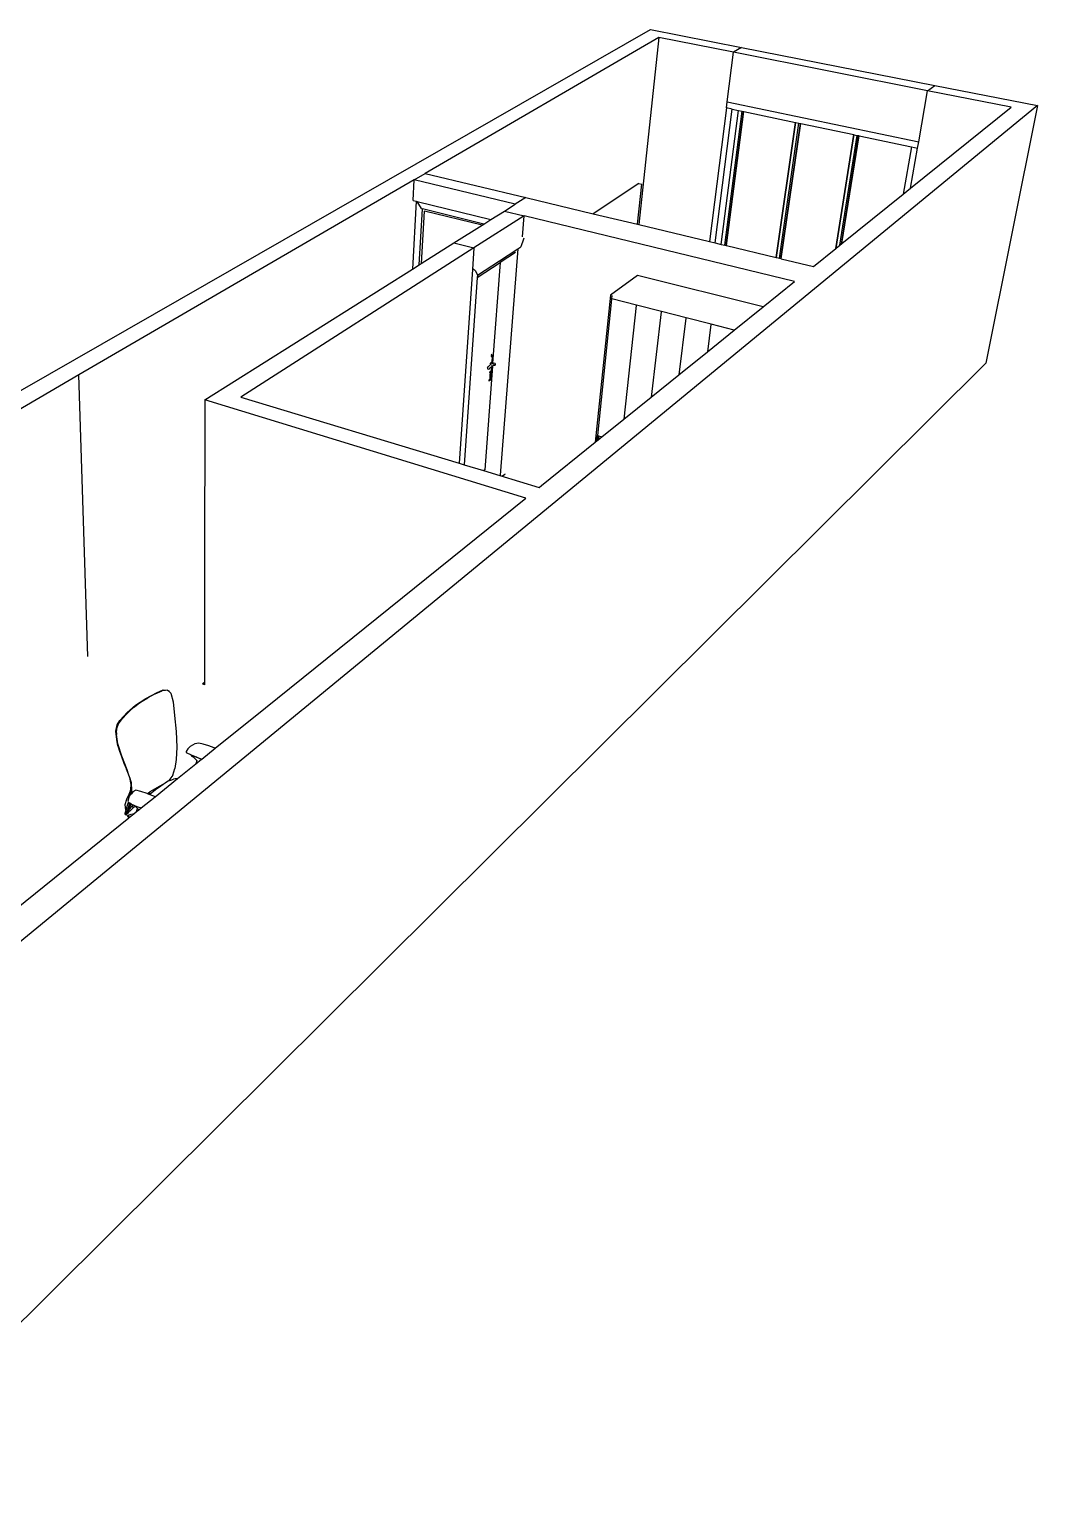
# Model space of a CAD drawing. Header units: millimetres. Extents: x -650 to 3773, y 316 to 2389.
# Drawn here: x 1713 to 2264, y 1584 to 2389 of the extents above; entities that cross this region are included whole.
import ezdxf

# ---------------------------------------------------------------- set-up
doc = ezdxf.new("R2010")
doc.units = ezdxf.units.MM

# ---------------------------------------------------------------- blocks, each defined once
blk = doc.blocks.new('A$Ca364616d')
for p, q in [((516.01, 590.17), (890.87, 805.19)), ((895.57, 800.77), (767.7, 726.37)), ((895.57, 800.77), (884.49, 698.46)), ((890.87, 805.19), (940.68, 795.4)), ((936.34, 792.7), (895.57, 800.77)), ((932.91, 765.61), (936.34, 792.7)), ((940.68, 795.4), (936.34, 792.7)), ((1042.49, 771.69), (936.34, 792.7)), ((940.68, 795.4), (1046.43, 774.61)), ((1042.49, 771.69), (1046.43, 774.61)), ((1046.43, 774.61), (1102.62, 763.57)), ((932.49, 762.27), (932.91, 765.61)), ((932.91, 765.61), (1037.63, 743.76)), ((1037.63, 743.76), (1042.49, 771.69)), ((1088.15, 762.65), (1042.49, 771.69)), ((1102.62, 763.57), (421.02, 203.35)), ((932.49, 762.27), (923.26, 689.18)), ((926.29, 688.46), (935.64, 761.61)), ((929.64, 687.65), (939.11, 760.88)), ((931.54, 687.2), (941.08, 760.47)), ((932.25, 687.03), (941.81, 760.32)), ((932.46, 686.98), (942.03, 760.27)), ((935.64, 761.61), (932.49, 762.27)), ((935.64, 761.61), (939.11, 760.88)), ((939.11, 760.88), (941.08, 760.47)), ((941.08, 760.47), (941.81, 760.32)), ((941.81, 760.32), (942.03, 760.27)), ((942.03, 760.27), (970.28, 754.34)), ((1033.22, 718.4), (1088.15, 762.65)), ((1102.62, 763.57), (1074.3, 622.69)), ((970.28, 754.34), (959.69, 680.47)), ((959.7, 680.46), (970.29, 754.33)), ((959.79, 680.44), (970.39, 754.31)), ((961.48, 680.04), (972.14, 753.95)), ((962.2, 679.87), (972.89, 753.79)), ((962.41, 679.81), (973.11, 753.74)), ((970.28, 754.34), (970.29, 754.33)), ((970.29, 754.33), (970.39, 754.31)), ((970.39, 754.31), (972.14, 753.95)), ((972.14, 753.95), (972.89, 753.79)), ((972.89, 753.79), (973.11, 753.74)), ((973.11, 753.74), (1002.07, 747.66)), ((1002.07, 747.66), (992.24, 685.39)), ((992.27, 685.41), (1002.1, 747.66)), ((992.42, 685.53), (1002.23, 747.63)), ((994.45, 687.17), (1003.99, 747.26)), ((995.33, 687.88), (1004.75, 747.1)), ((995.58, 688.08), (1004.97, 747.05)), ((1002.07, 747.66), (1002.1, 747.66)), ((1002.1, 747.66), (1002.23, 747.63)), ((1002.23, 747.63), (1003.99, 747.26)), ((1003.99, 747.26), (1004.75, 747.1)), ((1004.75, 747.1), (1004.97, 747.05)), ((1004.97, 747.05), (1033.64, 741.03)), ((1033.64, 741.03), (1029.17, 715.14)), ((1033.64, 741.03), (1037.03, 740.32)), ((1037.03, 740.32), (1037.63, 743.76)), ((1033.22, 718.4), (1037.03, 740.32)), ((761.72, 722.89), (767.7, 726.37)), ((767.7, 726.37), (822.8, 713.22)), ((761.72, 722.89), (578.36, 616.2)), ((761.13, 711.62), (761.72, 722.89)), ((817.02, 709.57), (761.72, 722.89)), ((884.63, 721), (859.68, 704.39)), ((883.8, 698.62), (886.17, 720.65)), ((884.63, 721), (886.17, 720.65)), ((1029.17, 715.14), (1033.22, 718.4)), ((762.72, 711.23), (760.76, 674.12)), ((761.13, 711.62), (762.72, 711.23)), ((762.72, 711.23), (763.32, 711.08)), ((765.64, 707.29), (763.32, 711.08)), ((763.32, 711.08), (803.68, 701.17)), ((811.16, 705.88), (817.02, 709.57)), ((822.8, 713.22), (817.02, 709.57)), ((822.8, 713.22), (859.68, 704.39)), ((995.58, 688.08), (1029.17, 715.14)), ((764.52, 676.49), (766.19, 707.09)), ((767.11, 705.81), (765.47, 677.09)), ((765.7, 707.21), (765.64, 707.29)), ((765.7, 707.21), (766.19, 707.09)), ((799.85, 698.75), (766.19, 707.09)), ((767.11, 705.81), (767.35, 705.87)), ((798.8, 698.09), (767.35, 705.87)), ((821.85, 703.28), (794.35, 685.68)), ((799.85, 698.75), (803.68, 701.17)), ((803.68, 701.17), (811.16, 705.88)), ((811.16, 705.88), (821.85, 703.28)), ((820.94, 691.83), (821.85, 703.28)), ((969.77, 667.28), (821.85, 703.28)), ((859.68, 704.39), (883.8, 698.62)), ((783.47, 688.43), (798.8, 698.09)), ((798.8, 698.09), (799.85, 698.75)), ((883.8, 698.62), (884.49, 698.46)), ((884.49, 698.46), (923.26, 689.18)), ((794.35, 685.68), (666.88, 604.09)), ((765.47, 677.09), (783.47, 688.43)), ((783.47, 688.43), (794.35, 685.68)), ((794.35, 685.68), (793.55, 673.89)), ((808.29, 678.56), (818.42, 685.24)), ((818.42, 685.24), (808.65, 561.39)), ((818.42, 685.24), (819.96, 686.25)), ((820.01, 686.33), (819.96, 686.25)), ((821.54, 690.5), (820.01, 686.33)), ((821.6, 691.1), (821.54, 690.5)), ((923.26, 689.18), (926.29, 688.46)), ((926.29, 688.46), (929.64, 687.65)), ((929.64, 687.65), (931.54, 687.2)), ((931.54, 687.2), (932.25, 687.03)), ((932.25, 687.03), (932.46, 686.98)), ((932.46, 686.98), (959.69, 680.47)), ((980.07, 675.59), (992.24, 685.39)), ((992.24, 685.39), (992.27, 685.41)), ((992.27, 685.41), (992.42, 685.53)), ((992.42, 685.53), (994.45, 687.17)), ((994.45, 687.17), (995.33, 687.88)), ((995.33, 687.88), (995.58, 688.08)), ((760.76, 674.12), (764.52, 676.49)), ((764.52, 676.49), (765.47, 677.09)), ((796.19, 669.45), (808.72, 677.69)), ((796.29, 670.7), (808.29, 678.56)), ((808.72, 677.69), (804.61, 622.71)), ((817.19, 683.27), (808.72, 677.69)), ((959.69, 680.47), (959.7, 680.46)), ((959.7, 680.46), (959.79, 680.44)), ((959.79, 680.44), (961.48, 680.04)), ((961.48, 680.04), (962.2, 679.87)), ((962.2, 679.87), (962.41, 679.81)), ((962.41, 679.81), (980.07, 675.59)), ((647.17, 602.55), (760.76, 674.12)), ((793.55, 673.89), (786.36, 567.93)), ((796.19, 669.45), (789.12, 567.09)), ((793.55, 673.89), (793.95, 674.15)), ((793.96, 674.22), (794.02, 674.2)), ((794.02, 674.2), (794.07, 674.23)), ((794.02, 674.2), (794.14, 674.16)), ((794.14, 674.16), (794.74, 673.77)), ((794.74, 673.77), (795.16, 673.23)), ((795.16, 673.23), (796.28, 670.71)), ((796.28, 670.7), (796.19, 669.45)), ((796.28, 670.71), (796.28, 670.7)), ((796.28, 670.7), (796.29, 670.7)), ((883.92, 670.63), (869.06, 659.89)), ((952.58, 653.44), (883.92, 670.63)), ((952.58, 653.44), (969.77, 667.28)), ((869.06, 659.89), (860.77, 579.48)), ((869.7, 657.72), (861.97, 583.04)), ((869.88, 659.68), (869.69, 657.9)), ((869.88, 657.85), (869.69, 657.9)), ((869.88, 657.85), (869.7, 657.72)), ((883.34, 654.4), (869.88, 657.85)), ((883.16, 654.26), (876.33, 592.01)), ((883.34, 654.4), (883.16, 654.26)), ((896.98, 650.9), (883.34, 654.4)), ((936.74, 640.68), (952.58, 653.44)), ((896.8, 650.76), (891.38, 604.14)), ((896.98, 650.9), (896.8, 650.76)), ((910.49, 647.43), (896.98, 650.9)), ((910.31, 647.29), (906.51, 616.33)), ((910.49, 647.43), (910.31, 647.29)), ((924.14, 643.92), (910.49, 647.43)), ((923.97, 643.78), (922.04, 628.84)), ((922.04, 628.84), (936.74, 640.68)), ((924.14, 643.92), (923.97, 643.78)), ((936.74, 640.68), (924.14, 643.92)), ((906.51, 616.33), (922.04, 628.84)), ((447.59, 0), (1074.3, 622.69)), ((804.49, 621.07), (800.26, 564.36)), ((801.79, 620.05), (801.78, 619.8)), ((801.86, 620.17), (801.79, 620.05)), ((801.86, 620.17), (802.19, 620.59)), ((802.59, 621.04), (802.19, 620.59)), ((802.67, 621.13), (802.59, 621.04)), ((803.28, 621.71), (802.67, 621.13)), ((803.55, 620.37), (803.08, 619.87)), ((803.52, 621.9), (803.28, 621.71)), ((803.45, 622.32), (803.5, 622.65)), ((803.45, 622.32), (803.46, 622.04)), ((803.46, 622.04), (803.52, 621.9)), ((803.96, 620.73), (803.49, 614.37)), ((803.5, 622.65), (803.61, 622.93)), ((803.88, 622.18), (803.52, 621.9)), ((803.96, 620.73), (803.55, 620.37)), ((803.61, 622.93), (803.73, 623.1)), ((803.66, 626.45), (803.63, 626.46)), ((803.78, 626.41), (803.73, 626.43)), ((803.85, 623.1), (803.73, 623.1)), ((804.24, 627.23), (803.76, 627.49)), ((803.78, 626.81), (803.76, 626.82)), ((803.82, 626.4), (803.79, 626.41)), ((803.8, 626.43), (803.82, 626.4)), ((803.82, 626.4), (803.82, 626.4)), ((803.84, 626.52), (803.83, 626.44)), ((803.83, 626.44), (803.83, 626.43)), ((803.87, 626.7), (803.84, 626.57)), ((803.84, 626.57), (803.84, 626.56)), ((803.84, 626.37), (803.84, 626.37)), ((803.84, 626.37), (803.85, 626.35)), ((803.85, 626.35), (803.84, 626.36)), ((803.89, 626.78), (803.85, 626.8)), ((803.85, 626.35), (803.87, 626.34)), ((803.87, 626.31), (803.85, 626.35)), ((804.13, 623.02), (803.85, 623.1)), ((803.87, 626.58), (803.86, 626.48)), ((803.86, 626.48), (803.86, 626.38)), ((803.9, 626.46), (803.86, 626.38)), ((803.86, 626.38), (803.89, 626.36)), ((803.86, 626.38), (803.87, 626.34)), ((803.92, 626.78), (803.87, 626.7)), ((803.9, 626.68), (803.87, 626.58)), ((803.87, 626.34), (803.89, 626.32)), ((803.87, 626.34), (803.87, 626.31)), ((803.87, 626.31), (803.9, 626.26)), ((804.47, 622.52), (803.88, 622.18)), ((803.94, 626.81), (803.89, 626.78)), ((803.92, 626.78), (803.89, 626.78)), ((803.89, 626.36), (803.94, 626.35)), ((803.92, 626.31), (803.89, 626.32)), ((803.94, 626.77), (803.9, 626.68)), ((803.96, 626.69), (803.9, 626.46)), ((803.91, 626.37), (803.95, 626.45)), ((803.94, 626.35), (803.91, 626.37)), ((803.97, 626.82), (803.92, 626.79)), ((803.92, 626.79), (803.92, 626.78)), ((803.97, 626.35), (803.92, 626.31)), ((804.02, 626.86), (803.94, 626.82)), ((803.97, 626.82), (803.94, 626.77)), ((803.95, 626.45), (804.01, 626.68)), ((803.97, 626.78), (803.96, 626.69)), ((804.13, 620.87), (803.96, 620.73)), ((803.97, 620.77), (803.96, 620.73)), ((803.98, 626.83), (803.97, 626.82)), ((804, 626.82), (803.97, 626.82)), ((803.97, 626.78), (804.02, 626.77)), ((803.98, 626.38), (803.97, 626.35)), ((804.02, 626.86), (803.98, 626.83)), ((804.02, 626.45), (803.98, 626.38)), ((804, 626.82), (804.04, 626.78)), ((804.01, 621.31), (804, 621.25)), ((804.01, 626.68), (804.02, 626.77)), ((804.05, 626.56), (804.02, 626.45)), ((804.04, 626.78), (804.06, 626.69)), ((804.06, 626.67), (804.05, 626.56)), ((804.06, 626.67), (804.06, 626.69)), ((804.21, 621.44), (804.11, 621.41)), ((804.39, 626.44), (804.13, 623.02)), ((804.15, 623.01), (804.13, 623.02)), ((804.13, 623.02), (804.13, 622.91)), ((804.13, 622.96), (804.16, 622.9)), ((804.18, 622.93), (804.13, 622.96)), ((804.49, 621.07), (804.13, 620.87)), ((804.15, 623.01), (804.18, 622.93)), ((804.18, 622.93), (804.21, 622.88)), ((804.61, 622.71), (804.18, 622.93)), ((804.24, 627.23), (804.3, 627.16)), ((804.3, 627.16), (804.34, 627.07)), ((804.34, 627.07), (804.37, 626.95)), ((804.37, 626.95), (804.39, 626.8)), ((804.39, 626.8), (804.4, 626.63)), ((804.4, 626.63), (804.39, 626.44)), ((804.6, 622.58), (804.47, 622.52)), ((804.69, 621.18), (804.49, 621.07)), ((804.54, 621.72), (804.54, 621.69)), ((804.57, 621.72), (804.55, 621.72)), ((804.61, 622.66), (804.6, 622.58)), ((804.71, 622.63), (804.6, 622.58)), ((804.61, 622.71), (804.61, 622.7)), ((804.7, 622.67), (804.61, 622.71)), ((804.7, 621.82), (804.69, 621.82)), ((805.22, 621.33), (804.69, 621.18)), ((804.7, 622.67), (804.71, 622.63)), ((804.88, 622.71), (804.71, 622.63)), ((805.07, 622.68), (804.88, 622.71)), ((804.99, 622.02), (805.01, 622.07)), ((805.01, 622.07), (805.01, 622.07)), ((805.96, 622.43), (805.07, 622.68)), ((805.58, 621.33), (805.22, 621.33)), ((805.78, 621.38), (805.58, 621.33)), ((805.62, 621.5), (805.63, 621.49)), ((805.75, 621.47), (805.63, 621.49)), ((805.66, 621.75), (805.73, 621.73)), ((805.74, 621.72), (805.87, 621.69)), ((805.83, 621.48), (805.75, 621.47)), ((805.77, 622.35), (805.76, 622.33)), ((805.85, 622.35), (805.77, 622.35)), ((805.78, 622.11), (805.89, 622.08)), ((805.84, 621.58), (805.78, 621.58)), ((805.84, 621.58), (805.78, 621.58)), ((805.86, 621.51), (805.78, 621.38)), ((805.87, 621.52), (805.83, 621.48)), ((805.91, 621.67), (805.84, 621.58)), ((805.89, 621.58), (805.84, 621.58)), ((805.97, 622.3), (805.85, 622.35)), ((805.85, 621.82), (805.86, 621.92)), ((805.85, 621.74), (805.85, 621.82)), ((805.87, 621.69), (805.85, 621.74)), ((805.86, 621.92), (805.89, 622)), ((805.87, 621.52), (805.86, 621.51)), ((805.92, 621.59), (805.87, 621.52)), ((805.89, 621.58), (805.87, 621.52)), ((805.89, 622), (805.93, 622.05)), ((805.92, 621.68), (805.89, 621.58)), ((805.9, 621.58), (805.89, 621.58)), ((805.93, 621.62), (805.9, 621.58)), ((805.91, 621.69), (805.91, 621.67)), ((805.96, 621.81), (805.92, 621.71)), ((805.93, 621.62), (805.92, 621.59)), ((805.93, 622.07), (805.97, 622.06)), ((805.93, 622.05), (805.97, 622.06)), ((805.97, 621.83), (805.93, 621.73)), ((805.95, 621.67), (805.93, 621.62)), ((805.96, 621.66), (805.93, 621.62)), ((805.94, 622.19), (805.98, 622.12)), ((806, 622.16), (805.94, 622.19)), ((805.99, 621.78), (805.95, 621.69)), ((805.96, 622.43), (806, 622.31)), ((805.96, 621.83), (805.96, 621.81)), ((806.01, 621.8), (805.96, 621.66)), ((805.97, 622.3), (806, 622.24)), ((805.98, 622.12), (805.99, 621.97)), ((805.99, 621.97), (805.98, 621.92)), ((806, 622.16), (805.99, 621.91)), ((806.03, 622.01), (805.99, 621.78)), ((805.99, 621.91), (805.99, 621.89)), ((806, 622.31), (806, 622.24)), ((806, 622.24), (806.02, 622.2)), ((806, 622.24), (806, 622.16)), ((806, 622.16), (806, 622.16)), ((806, 622.16), (806.02, 622.11)), ((806.04, 621.95), (806.01, 621.8)), ((806.02, 622.2), (806.02, 622.11)), ((806.02, 622.11), (806.03, 622.01)), ((806.02, 622.11), (806.03, 622.09)), ((806.03, 622.09), (806.04, 621.95)), ((578.36, 616.2), (527.24, 586.46)), ((583.2, 462.2), (578.36, 616.2)), ((801.78, 619.8), (801.81, 619.47)), ((801.81, 619.47), (802.46, 619.29)), ((802.83, 612.93), (802.29, 612.96)), ((802.46, 619.29), (802.7, 619.22)), ((802.67, 613.54), (802.61, 613.55)), ((802.77, 619.25), (802.7, 619.22)), ((802.88, 619.52), (802.77, 619.25)), ((802.9, 612.94), (802.83, 612.93)), ((802.86, 616.71), (802.86, 616.72)), ((802.89, 613.42), (802.87, 613.47)), ((802.95, 619.68), (802.88, 619.52)), ((802.88, 613.49), (802.89, 613.42)), ((802.89, 613.42), (802.91, 613.42)), ((802.91, 613.4), (802.89, 613.42)), ((802.91, 613.74), (802.9, 613.74)), ((802.9, 613.73), (802.9, 613.73)), ((802.91, 613.6), (802.9, 613.55)), ((802.9, 613.55), (802.9, 613.49)), ((802.9, 613.49), (802.9, 613.45)), ((802.9, 613.45), (802.91, 613.42)), ((802.98, 612.98), (802.9, 612.94)), ((802.91, 617.39), (802.91, 617.39)), ((802.91, 617.38), (802.91, 617.38)), ((802.91, 613.86), (802.91, 613.86)), ((802.92, 613.77), (802.91, 613.75)), ((802.92, 613.66), (802.91, 613.6)), ((802.91, 613.41), (802.91, 613.42)), ((802.91, 613.4), (802.91, 613.41)), ((802.91, 613.41), (802.91, 613.41)), ((802.91, 613.41), (802.94, 613.4)), ((802.91, 613.39), (802.91, 613.4)), ((802.91, 613.4), (802.91, 613.4)), ((802.91, 613.39), (802.91, 613.38)), ((802.91, 613.38), (802.92, 613.37)), ((802.92, 613.86), (802.92, 613.86)), ((802.94, 613.79), (802.92, 613.75)), ((802.92, 613.74), (802.93, 613.72)), ((802.93, 613.71), (802.92, 613.66)), ((802.93, 613.86), (802.93, 613.86)), ((802.94, 613.86), (802.93, 613.86)), ((802.94, 613.86), (802.93, 613.86)), ((802.94, 613.83), (802.93, 613.79)), ((802.95, 613.76), (802.93, 613.72)), ((802.93, 613.72), (802.95, 613.68)), ((802.93, 613.72), (802.93, 613.71)), ((802.94, 617.77), (802.94, 617.77)), ((802.95, 613.86), (802.94, 613.86)), ((802.95, 613.86), (802.94, 613.86)), ((802.97, 613.39), (802.94, 613.4)), ((803.08, 619.87), (802.95, 619.68)), ((802.96, 613.81), (802.95, 613.76)), ((802.95, 613.81), (802.96, 613.81)), ((802.95, 613.68), (802.96, 613.68)), ((802.97, 618.16), (802.96, 618.16)), ((802.96, 618.11), (802.96, 618.11)), ((802.96, 618.03), (802.96, 618.03)), ((802.98, 613.85), (802.96, 613.81)), ((802.96, 613.81), (803, 613.8)), ((802.97, 618.21), (802.97, 618.21)), ((802.97, 613.73), (803, 613.8)), ((803, 613.67), (802.97, 613.73)), ((802.97, 613.64), (802.99, 613.54)), ((803.02, 613.44), (802.97, 613.39)), ((803, 613.9), (802.98, 613.89)), ((803, 613.89), (802.98, 613.87)), ((803, 613.88), (802.98, 613.85)), ((803.05, 613.05), (802.98, 612.98)), ((802.99, 613.54), (802.99, 613.5)), ((802.99, 613.48), (803.04, 613.47)), ((803.01, 613.9), (803, 613.89)), ((803, 613.89), (803, 613.88)), ((803, 613.88), (803, 613.88)), ((803.04, 613.53), (803, 613.67)), ((803.03, 613.92), (803.01, 613.9)), ((803.02, 613.91), (803.01, 613.9)), ((803.03, 613.89), (803.01, 613.9)), ((803.01, 613.9), (803.01, 613.9)), ((803.03, 613.92), (803.02, 613.91)), ((803.04, 613.47), (803.02, 613.44)), ((803.04, 613.93), (803.03, 613.92)), ((803.03, 613.89), (803.08, 613.87)), ((803.07, 613.54), (803.04, 613.47)), ((803.04, 613.47), (803.04, 613.53)), ((803.13, 613.15), (803.05, 613.05)), ((803.1, 613.66), (803.07, 613.54)), ((803.18, 616.61), (803.08, 613.99)), ((803.17, 616.61), (803.08, 613.99)), ((803.08, 613.87), (803.1, 613.79)), ((803.1, 616.65), (803.1, 616.65)), ((803.1, 613.76), (803.1, 613.79)), ((803.1, 613.76), (803.1, 613.66)), ((803.12, 616.66), (803.11, 616.72)), ((803.12, 616.64), (803.11, 616.64)), ((803.13, 616.66), (803.12, 616.66)), ((803.21, 613.28), (803.13, 613.15)), ((803.15, 617.32), (803.14, 617.32)), ((803.15, 617.32), (803.14, 617.32)), ((803.14, 617.26), (803.14, 617.27)), ((803.14, 617.27), (803.14, 617.27)), ((803.14, 617.25), (803.14, 617.26)), ((803.14, 617.26), (803.14, 617.26)), ((803.14, 617.25), (803.14, 617.25)), ((803.16, 616.63), (803.15, 616.63)), ((803.15, 616.62), (803.15, 616.62)), ((803.15, 616.62), (803.15, 616.62)), ((803.16, 617.54), (803.17, 617.64)), ((803.16, 617.49), (803.16, 617.54)), ((803.16, 617.44), (803.16, 617.49)), ((803.16, 617.39), (803.16, 617.44)), ((803.17, 617.35), (803.16, 617.39)), ((803.17, 617.31), (803.16, 617.32)), ((803.17, 617.31), (803.16, 617.32)), ((803.16, 616.63), (803.16, 616.63)), ((803.16, 616.62), (803.16, 616.62)), ((803.16, 616.62), (803.16, 616.62)), ((803.17, 617.64), (803.19, 617.74)), ((803.18, 617.31), (803.17, 617.35)), ((803.18, 616.64), (803.17, 616.73)), ((803.17, 616.73), (803.17, 616.63)), ((803.18, 616.62), (803.17, 616.63)), ((803.17, 616.63), (803.17, 616.62)), ((803.18, 616.62), (803.17, 616.62)), ((803.17, 616.62), (803.17, 616.61)), ((803.17, 616.61), (803.18, 616.61)), ((803.21, 617.3), (803.18, 617.31)), ((803.21, 617.3), (803.18, 617.31)), ((803.18, 617.31), (803.18, 617.31)), ((803.19, 617.28), (803.18, 617.31)), ((803.18, 617.31), (803.18, 617.31)), ((803.19, 616.78), (803.18, 616.64)), ((803.19, 616.63), (803.18, 616.64)), ((803.18, 616.64), (803.18, 616.62)), ((803.18, 616.62), (803.18, 616.61)), ((803.18, 616.62), (803.18, 616.62)), ((803.19, 617.74), (803.22, 617.83)), ((803.2, 617.26), (803.19, 617.28)), ((803.2, 617.22), (803.19, 616.82)), ((803.23, 616.68), (803.19, 616.63)), ((803.2, 616.62), (803.19, 616.63)), ((803.32, 618.11), (803.2, 618.14)), ((803.27, 618.07), (803.2, 618.09)), ((803.26, 618.06), (803.2, 618.07)), ((803.22, 618.01), (803.2, 618.01)), ((803.2, 617.96), (803.22, 618)), ((803.2, 617.96), (803.2, 617.96)), ((803.2, 617.95), (803.2, 617.96)), ((803.26, 617.94), (803.2, 617.96)), ((803.2, 617.91), (803.26, 617.94)), ((803.2, 617.25), (803.2, 617.26)), ((803.2, 617.25), (803.2, 617.25)), ((803.2, 617.24), (803.2, 617.25)), ((803.2, 617.24), (803.2, 617.24)), ((803.2, 617.23), (803.2, 617.24)), ((803.2, 617.22), (803.2, 617.23)), ((803.2, 617.22), (803.2, 617.22)), ((803.29, 616.59), (803.2, 616.62)), ((803.21, 616.6), (803.2, 616.62)), ((803.29, 617.29), (803.21, 617.3)), ((803.3, 617.27), (803.21, 617.3)), ((803.27, 613.43), (803.21, 613.28)), ((803.22, 618.01), (803.26, 618.06)), ((803.22, 618), (803.22, 618.01)), ((803.3, 618.01), (803.22, 618.01)), ((803.22, 617.83), (803.25, 617.91)), ((803.24, 617.43), (803.22, 617.43)), ((803.27, 616.77), (803.23, 616.68)), ((803.25, 617.63), (803.24, 617.54)), ((803.24, 617.54), (803.24, 617.46)), ((803.24, 617.46), (803.24, 617.43)), ((803.24, 617.43), (803.25, 617.39)), ((803.34, 617.4), (803.24, 617.43)), ((803.25, 617.91), (803.26, 617.94)), ((803.27, 617.71), (803.25, 617.63)), ((803.25, 617.39), (803.26, 617.34)), ((803.26, 618.06), (803.27, 618.07)), ((803.26, 618.06), (803.26, 618.06)), ((803.33, 618.05), (803.26, 618.06)), ((803.26, 617.94), (803.28, 617.99)), ((803.26, 617.94), (803.27, 617.94)), ((803.26, 617.94), (803.26, 617.94)), ((803.27, 617.94), (803.26, 617.94)), ((803.46, 617.38), (803.26, 616.61)), ((803.26, 617.34), (803.28, 617.3)), ((803.27, 618.07), (803.3, 618.1)), ((803.33, 618.05), (803.27, 618.07)), ((803.27, 617.94), (803.39, 618.01)), ((803.35, 617.92), (803.27, 617.94)), ((803.29, 617.79), (803.27, 617.71)), ((803.27, 617.21), (803.27, 617.24)), ((803.3, 616.88), (803.27, 616.77)), ((803.34, 613.6), (803.27, 613.43)), ((803.28, 617.99), (803.3, 618.01)), ((803.28, 617.3), (803.29, 617.29)), ((803.32, 617.86), (803.29, 617.79)), ((803.29, 617.29), (803.3, 617.27)), ((803.33, 617.28), (803.29, 617.29)), ((803.33, 616.62), (803.29, 616.59)), ((803.3, 618.1), (803.32, 618.11)), ((803.3, 618.01), (803.32, 618.04)), ((803.39, 618.01), (803.3, 618.01)), ((803.33, 617.28), (803.3, 616.88)), ((803.32, 618.11), (803.34, 618.12)), ((803.36, 618.1), (803.32, 618.11)), ((803.32, 618.04), (803.33, 618.05)), ((803.35, 617.92), (803.32, 617.86)), ((803.33, 618.05), (803.36, 618.08)), ((803.4, 618.03), (803.33, 618.05)), ((803.33, 618.05), (803.33, 618.05)), ((803.41, 618.03), (803.33, 618.05)), ((803.34, 617.37), (803.33, 617.28)), ((803.35, 617.29), (803.33, 617.28)), ((803.33, 617.28), (803.33, 617.28)), ((803.37, 616.69), (803.33, 616.62)), ((803.34, 618.12), (803.36, 618.11)), ((803.34, 617.4), (803.34, 617.39)), ((803.35, 617.4), (803.34, 617.4)), ((803.34, 617.39), (803.34, 617.37)), ((803.39, 613.78), (803.34, 613.6)), ((803.38, 617.97), (803.35, 617.92)), ((803.35, 617.92), (803.35, 617.92)), ((803.44, 617.89), (803.35, 617.92)), ((803.35, 617.42), (803.35, 617.42)), ((803.35, 617.42), (803.35, 617.42)), ((803.35, 617.29), (803.42, 617.34)), ((803.36, 618.08), (803.38, 618.09)), ((803.38, 617.39), (803.36, 617.39)), ((803.38, 617.52), (803.37, 617.47)), ((803.37, 617.47), (803.37, 617.47)), ((803.4, 616.79), (803.37, 616.69)), ((803.38, 618.09), (803.39, 618.1)), ((803.39, 618.09), (803.38, 618.09)), ((803.42, 618.01), (803.38, 617.97)), ((803.39, 617.47), (803.38, 617.52)), ((803.38, 617.52), (803.39, 617.52)), ((803.38, 617.43), (803.39, 617.47)), ((803.38, 617.39), (803.38, 617.43)), ((803.39, 618.1), (803.39, 618.09)), ((803.39, 618.1), (803.4, 618.1)), ((803.49, 618.06), (803.39, 618.09)), ((803.39, 618.09), (803.4, 618.08)), ((803.39, 617.69), (803.4, 617.78)), ((803.4, 617.67), (803.39, 617.69)), ((803.39, 617.63), (803.4, 617.67)), ((803.39, 617.59), (803.39, 617.63)), ((803.39, 617.56), (803.39, 617.59)), ((803.39, 617.52), (803.39, 617.56)), ((803.39, 617.55), (803.39, 617.52)), ((803.43, 613.97), (803.39, 613.78)), ((803.4, 618.1), (803.43, 618.09)), ((803.4, 618.08), (803.42, 618.04)), ((803.4, 617.78), (803.41, 617.87)), ((803.42, 616.9), (803.4, 616.79)), ((803.42, 618.03), (803.41, 618.03)), ((803.42, 618.02), (803.41, 618.03)), ((803.42, 617.69), (803.41, 617.63)), ((803.41, 617.63), (803.41, 617.6)), ((803.42, 618.04), (803.42, 618.03)), ((803.48, 618.02), (803.42, 618.03)), ((803.42, 618.03), (803.42, 618.02)), ((803.44, 618.01), (803.42, 618.02)), ((803.42, 618.02), (803.43, 618.01)), ((803.43, 618.01), (803.42, 618.01)), ((803.43, 617.74), (803.42, 617.69)), ((803.42, 617.34), (803.49, 617.47)), ((803.45, 617.34), (803.42, 616.9)), ((803.43, 618.01), (803.43, 617.97)), ((803.44, 618.01), (803.43, 618.01)), ((803.43, 617.97), (803.44, 617.89)), ((803.44, 617.8), (803.43, 617.74)), ((803.47, 614.17), (803.43, 613.97)), ((803.45, 618.02), (803.44, 618.01)), ((803.46, 618.01), (803.44, 618.01)), ((803.44, 617.89), (803.44, 617.8)), ((803.44, 617.89), (803.44, 617.89)), ((803.48, 618.02), (803.45, 618.02)), ((803.46, 617.38), (803.45, 617.34)), ((803.46, 618.01), (803.51, 617.96)), ((803.5, 617.49), (803.46, 617.38)), ((803.46, 617.38), (803.49, 617.47)), ((803.49, 614.37), (803.47, 614.17)), ((803.49, 618.06), (803.54, 617.99)), ((803.49, 617.47), (803.53, 617.65)), ((803.53, 617.6), (803.5, 617.49)), ((803.52, 617.95), (803.51, 617.96)), ((803.54, 617.82), (803.52, 617.95)), ((803.53, 617.65), (803.54, 617.82)), ((803.55, 617.71), (803.53, 617.6)), ((803.53, 617.65), (803.55, 617.71)), ((803.54, 617.99), (803.56, 617.85)), ((803.56, 617.85), (803.55, 617.71)), ((891.38, 604.14), (906.51, 616.33)), ((666.88, 604.09), (786.36, 567.93)), ((876.33, 592.01), (891.38, 604.14)), ((647.17, 602.55), (647.08, 507.89)), ((822.74, 548.84), (647.17, 602.55)), ((864.34, 582.36), (876.33, 592.01)), ((860.77, 579.48), (861.68, 580.22)), ((861.68, 580.22), (861.97, 583.04)), ((861.68, 580.22), (862.2, 580.63)), ((861.89, 582.07), (862.31, 581.95)), ((861.97, 583.04), (862.46, 582.9)), ((862.33, 581.89), (862.2, 580.63)), ((862.2, 580.63), (863.44, 581.63)), ((862.31, 581.95), (862.34, 581.98)), ((862.33, 581.89), (862.38, 581.93)), ((862.43, 582.88), (862.34, 581.98)), ((862.34, 581.98), (862.34, 581.95)), ((862.34, 581.95), (862.38, 581.93)), ((862.38, 581.93), (863.44, 581.63)), ((862.43, 582.88), (862.46, 582.9)), ((862.46, 582.9), (864.34, 582.36)), ((863.44, 581.63), (864.34, 582.36)), ((831.3, 555.74), (860.77, 579.48)), ((786.36, 567.93), (789.12, 567.09)), ((789.12, 567.09), (799.66, 563.9)), ((800.26, 564.36), (799.66, 563.9)), ((799.66, 563.9), (808.59, 561.2)), ((808.59, 561.2), (808.66, 561.26)), ((808.59, 561.2), (830.03, 554.72)), ((808.65, 561.39), (808.66, 561.26)), ((808.66, 561.26), (808.66, 561.26)), ((808.66, 561.26), (809.96, 560.86)), ((810.02, 560.85), (809.96, 560.86)), ((811.25, 561.8), (810.02, 560.85)), ((811.25, 561.8), (811.28, 561.93)), ((811.25, 561.8), (811.25, 561.8)), ((811.3, 562.08), (811.28, 561.93)), ((830.03, 554.72), (831.3, 555.74)), ((680.45, 434.22), (822.74, 548.84)), ((647.08, 507.89), (647.03, 447.94)), ((620.09, 441.76), (623.96, 443.47)), ((621.18, 442.56), (624.49, 443.91)), ((625.64, 443.7), (623.96, 443.47)), ((624.7, 443.87), (624.49, 443.91)), ((625.64, 443.7), (624.7, 443.87)), ((626.89, 443.87), (625.64, 443.7)), ((626.89, 443.87), (627.39, 443.38)), ((627.39, 443.38), (627.38, 443.38)), ((627.78, 443.31), (627.39, 443.38)), ((627.39, 443.38), (627.97, 442.81)), ((627.97, 442.81), (627.78, 443.31)), ((647.03, 447.94), (646.03, 447.18)), ((646.03, 447.18), (647.02, 446.81)), ((647.03, 447.94), (647.02, 446.81)), ((647.02, 446.81), (647.02, 446.72)), ((604.66, 431.51), (609.35, 435.61)), ((608.71, 434.73), (610.74, 436.26)), ((609.35, 435.61), (614.97, 439.3)), ((610.74, 436.26), (612.96, 437.77)), ((612.96, 437.77), (616.09, 439.6)), ((614.97, 439.3), (621.18, 442.56)), ((620.09, 441.76), (616.09, 439.6)), ((627.98, 442.8), (627.97, 442.81)), ((627.97, 442.81), (628.63, 442.17)), ((628.63, 442.17), (628.71, 442.08)), ((628.71, 442.08), (629.82, 437.33)), ((629.82, 437.33), (630.72, 429.92)), ((599.23, 424.78), (600.77, 427.13)), ((600, 425.32), (602.01, 428.08)), ((600.77, 427.13), (604.66, 431.51)), ((602.01, 428.08), (604.55, 430.89)), ((604.55, 430.89), (606.81, 433.12)), ((608.71, 434.73), (606.81, 433.12)), ((630.72, 429.92), (631.54, 421.11)), ((652.86, 412), (680.45, 434.22)), ((598.6, 421.35), (599.23, 424.78)), ((599.03, 416.79), (598.6, 421.35)), ((599, 420.42), (598.97, 419.57)), ((599.73, 414.4), (598.97, 419.57)), ((598.98, 419.59), (599, 420.42)), ((599, 420.42), (599.05, 422.75)), ((599.05, 422.75), (600, 425.32)), ((631.54, 421.11), (631.84, 412.6)), ((599.69, 413.42), (599.03, 416.79)), ((599.69, 413.42), (600.56, 410.47)), ((601.78, 407.65), (599.73, 414.4)), ((631.84, 412.6), (631.5, 405.82)), ((637.96, 411.69), (637.04, 410.29)), ((639.2, 413.06), (637.96, 411.69)), ((641.68, 414.37), (639.2, 413.06)), ((643.87, 414.81), (641.68, 414.37)), ((646.29, 414.34), (643.87, 414.81)), ((645.53, 406.09), (652.86, 412)), ((649.35, 413.35), (646.29, 414.34)), ((652.41, 412.19), (649.35, 413.35)), ((652.86, 412), (652.41, 412.19)), ((600.56, 410.47), (601.58, 407.53)), ((601.58, 407.53), (602.96, 403.88)), ((604.72, 400.25), (601.78, 407.65)), ((602.96, 403.88), (604.36, 400.53)), ((631.5, 405.82), (630.81, 400.91)), ((632.3, 395.43), (642.27, 403.46)), ((637.04, 410.29), (637.05, 409.76)), ((637.05, 409.76), (639.73, 408.41)), ((639.73, 408.41), (639.77, 407.95)), ((639.73, 408.41), (639.76, 408.4)), ((639.76, 408.4), (640.69, 408.03)), ((639.77, 407.95), (640.96, 407.19)), ((640.69, 408.03), (640.84, 407.96)), ((640.69, 408.03), (643.18, 407.04)), ((640.84, 407.96), (645.46, 406.03)), ((640.96, 407.19), (642.82, 405.29)), ((642.27, 403.46), (645.46, 406.03)), ((642.82, 405.29), (642.27, 403.46)), ((642.84, 407.16), (642.7, 407.21)), ((642.82, 405.29), (642.99, 405.11)), ((643.18, 407.04), (645.53, 406.09)), ((645.46, 406.03), (645.53, 406.09)), ((605.52, 397.79), (604.36, 400.53)), ((605.52, 397.79), (604.72, 400.25)), ((606.13, 395.9), (605.52, 397.79)), ((606.13, 395.9), (606.46, 394.86)), ((607.03, 393.11), (606.13, 395.9)), ((606.55, 394.28), (606.46, 394.86)), ((606.46, 394.86), (606.99, 393.22)), ((620.01, 385.53), (632.3, 395.43)), ((627.13, 394.15), (628.57, 394.66)), ((629.8, 397.35), (627.48, 394.43)), ((628.57, 394.66), (630.03, 395.09)), ((629.8, 397.35), (630.81, 400.91)), ((631.02, 395.31), (630.03, 395.09)), ((632.3, 395.43), (631.02, 395.31)), ((604.48, 384.2), (605.82, 386.95)), ((605.82, 386.95), (606.44, 388.36)), ((606.4, 387.84), (606.05, 385.75)), ((606.44, 388.36), (606.4, 387.84)), ((606.88, 386.9), (606.41, 386.32)), ((606.71, 391.65), (606.44, 388.36)), ((606.55, 394.28), (606.71, 391.65)), ((606.76, 392.81), (606.55, 394.28)), ((606.88, 386.9), (607.03, 388.72)), ((607.05, 387.11), (606.88, 386.9)), ((606.99, 393.22), (607.03, 388.72)), ((607.03, 388.72), (607.07, 389.12)), ((607.03, 388.72), (607.05, 387.11)), ((607.93, 388.2), (607.05, 387.11)), ((607.06, 390.02), (607.06, 390.01)), ((607.06, 390.01), (607.06, 390)), ((607.06, 390), (607.06, 389.99)), ((607.06, 389.93), (607.06, 389.93)), ((609.55, 389.09), (607.93, 388.2)), ((612.29, 388.36), (609.55, 389.09)), ((615.62, 387.19), (612.29, 388.36)), ((615.62, 387.19), (616.16, 387.55)), ((615.78, 387.13), (615.62, 387.19)), ((616.83, 386.74), (615.78, 387.13)), ((616.16, 387.55), (617.41, 388.38)), ((616.92, 387.13), (616.16, 387.55)), ((617.16, 387.01), (616.83, 386.74)), ((619.31, 385.82), (616.83, 386.74)), ((617.16, 387.01), (616.92, 387.13)), ((617.25, 387.08), (617.16, 387.01)), ((617.25, 387.08), (620.31, 389.46)), ((617.41, 388.38), (621.14, 390.62)), ((620.31, 389.46), (623.1, 391.55)), ((621.14, 390.62), (624.39, 392.44)), ((623.1, 391.55), (624.39, 392.44)), ((624.39, 392.44), (625.44, 393.18)), ((625.44, 393.18), (626.31, 393.68)), ((626.31, 393.68), (627.48, 394.43)), ((626.31, 393.68), (627.13, 394.15)), ((603.67, 381.21), (604.48, 384.2)), ((604.09, 378.18), (603.67, 381.21)), ((604.14, 378.09), (604.92, 380.83)), ((606.01, 381.32), (604.85, 377.96)), ((606.04, 381.95), (604.88, 378.13)), ((604.92, 380.83), (605.26, 382.08)), ((606.67, 379.77), (605.12, 377.84)), ((605.66, 385.13), (605.19, 383.17)), ((605.19, 383.17), (605.24, 382.67)), ((606.9, 381.69), (605.2, 377.99)), ((605.24, 382.67), (605.37, 382.58)), ((605.37, 382.58), (605.26, 382.08)), ((605.32, 378.29), (606.51, 381.69)), ((605.37, 382.58), (606.09, 382.17)), ((605.66, 385.13), (606.05, 385.75)), ((606.17, 382.12), (606.01, 381.32)), ((606.05, 381.99), (606.04, 381.95)), ((606.05, 385.75), (606.41, 386.32)), ((606.09, 382.17), (606.05, 381.99)), ((606.16, 382.12), (606.05, 381.99)), ((606.05, 381.99), (606.05, 381.99)), ((606.09, 382.17), (606.16, 382.12)), ((606.16, 382.12), (606.17, 382.12)), ((606.17, 382.12), (606.9, 381.69)), ((608.07, 379.43), (606.56, 378.02)), ((606.67, 379.77), (607.84, 380.98)), ((606.9, 381.69), (607.54, 381.32)), ((607.54, 381.32), (607.99, 381.14)), ((607.84, 380.98), (607.99, 381.14)), ((607.84, 379.92), (607.84, 380.98)), ((608.07, 379.43), (607.84, 379.92)), ((607.99, 381.14), (608.82, 380.79)), ((608.57, 379.89), (608.07, 379.43)), ((609.18, 380.42), (608.57, 379.89)), ((608.82, 380.79), (609.18, 380.42)), ((608.82, 380.79), (610.58, 380.06)), ((609.18, 380.42), (610.39, 379.16)), ((609.87, 377.37), (610.39, 379.16)), ((610.39, 379.16), (611.14, 378.38)), ((610.58, 380.06), (612.34, 379.35)), ((611.14, 378.38), (612.34, 379.35)), ((612.34, 379.35), (620.01, 385.53)), ((620.01, 385.53), (619.31, 385.82)), ((473.79, 267.74), (605.66, 373.98)), ((603.63, 375.86), (603.67, 376.44)), ((603.63, 375.86), (603.82, 375.73)), ((603.67, 376.44), (604.14, 378.09)), ((603.83, 375.76), (603.75, 375.45)), ((603.75, 375.45), (603.92, 375.5)), ((603.83, 375.76), (603.82, 375.73)), ((603.86, 375.84), (603.83, 375.76)), ((604.59, 377.31), (603.86, 375.82)), ((604.46, 377.18), (603.86, 375.84)), ((603.86, 375.82), (603.86, 375.84)), ((604.73, 377.08), (603.92, 375.5)), ((604.06, 376.13), (604.3, 376.54)), ((604.06, 376.13), (604.23, 376.41)), ((604.14, 378.09), (604.09, 378.18)), ((604.55, 377.38), (604.46, 377.18)), ((604.46, 377.18), (604.57, 377.36)), ((605.05, 376.53), (604.46, 375.92)), ((604.46, 375.92), (604.79, 375.21)), ((604.72, 377.76), (604.55, 377.38)), ((604.57, 377.36), (604.55, 377.38)), ((604.57, 377.36), (604.73, 377.62)), ((604.59, 377.31), (604.57, 377.36)), ((604.68, 377.48), (604.59, 377.31)), ((604.61, 377.28), (604.6, 377.3)), ((604.73, 377.62), (604.68, 377.48)), ((604.73, 377.08), (604.71, 377.11)), ((604.88, 378.13), (604.72, 377.76)), ((604.85, 377.96), (604.72, 377.76)), ((604.85, 377.96), (604.73, 377.62)), ((605.12, 377.84), (604.73, 377.08)), ((605.05, 376.53), (604.73, 377.08)), ((604.79, 375.21), (604.97, 375.12)), ((605.36, 374.28), (604.97, 375.12)), ((604.97, 375.12), (605.08, 375.06)), ((605.12, 377.84), (605.03, 377.72)), ((605.56, 377.06), (605.05, 376.53)), ((605.06, 376.51), (605.05, 376.53)), ((605.11, 375.09), (605.08, 375.16)), ((605.08, 375.06), (605.11, 375.09)), ((605.11, 375.09), (605.66, 375.5)), ((605.33, 374.66), (605.11, 375.09)), ((605.2, 377.99), (605.12, 377.84)), ((605.2, 377.99), (605.32, 378.29)), ((605.2, 377.99), (605.28, 378.21)), ((605.86, 374.13), (605.33, 374.66)), ((605.66, 373.98), (605.36, 374.28)), ((605.67, 375.49), (605.5, 375.33)), ((605.5, 375.33), (605.55, 374.76)), ((605.55, 374.76), (606.03, 374.27)), ((606.56, 378.02), (605.56, 377.06)), ((605.66, 375.5), (605.73, 375.56)), ((605.67, 375.49), (605.66, 375.5)), ((605.66, 373.98), (605.86, 374.13)), ((605.73, 375.56), (605.67, 375.49)), ((605.73, 375.56), (605.76, 375.58)), ((605.76, 375.58), (606.95, 376.03)), ((605.86, 374.13), (606.03, 374.27)), ((606.03, 374.27), (608.35, 376.14)), ((606.95, 376.03), (607.08, 376.06)), ((607.65, 376.16), (608.02, 376.22)), ((608.02, 376.22), (608.26, 376.15)), ((608.35, 376.14), (609.87, 377.37)), ((609.87, 377.37), (611.14, 378.38))]:
    blk.add_line(p, q)

msp = doc.modelspace()

# ---------------------------------------------------------------- block references
msp.add_blockref('A$Ca364616d', (1161.39, 1584.18))

doc.saveas('drawing.dxf')
